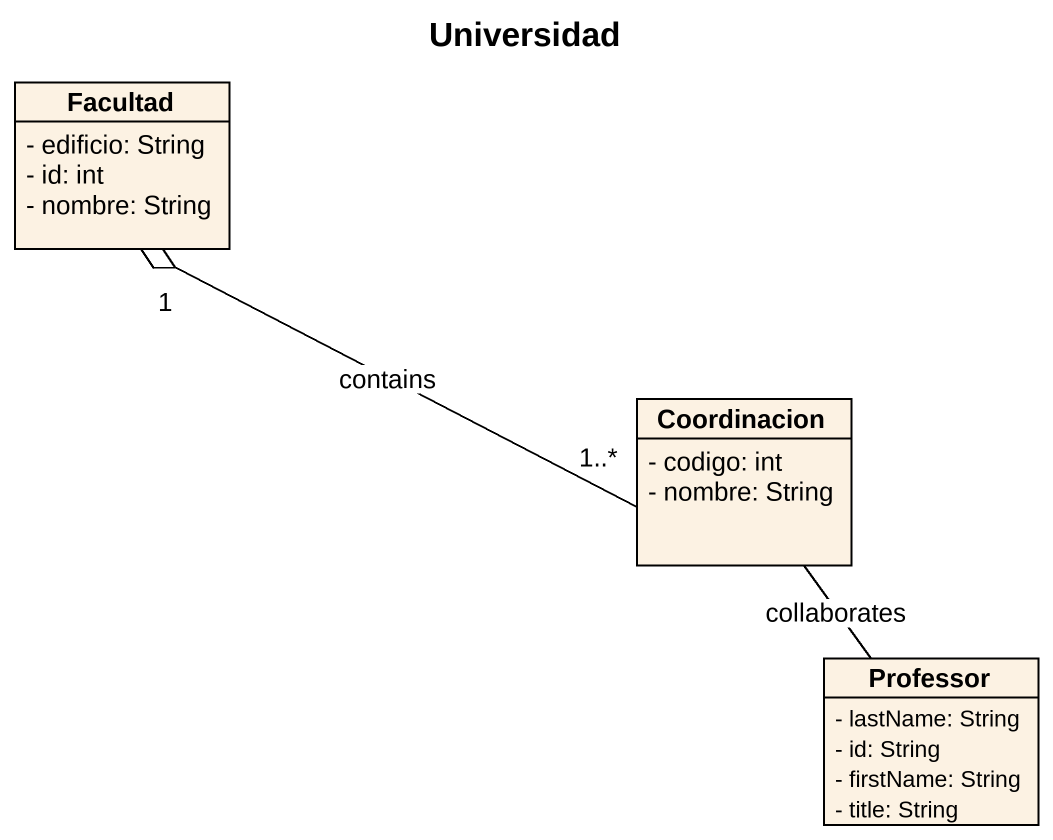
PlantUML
@startuml
title Universidad
hide circle
hide empty members
skinparam classAttributeIconSize 0
class Facultad {
  - edificio: String
  - id: int
  - nombre: String
}
class Coordinacion {
  - codigo: int
  - nombre: String
}
class Professor {
  - lastName: String
  - id: String
  - firstName: String
  - title: String
}
Coordinacion "1..*" -left-o "1" Facultad : contains
Professor -up- Coordinacion : collaborates
@enduml
